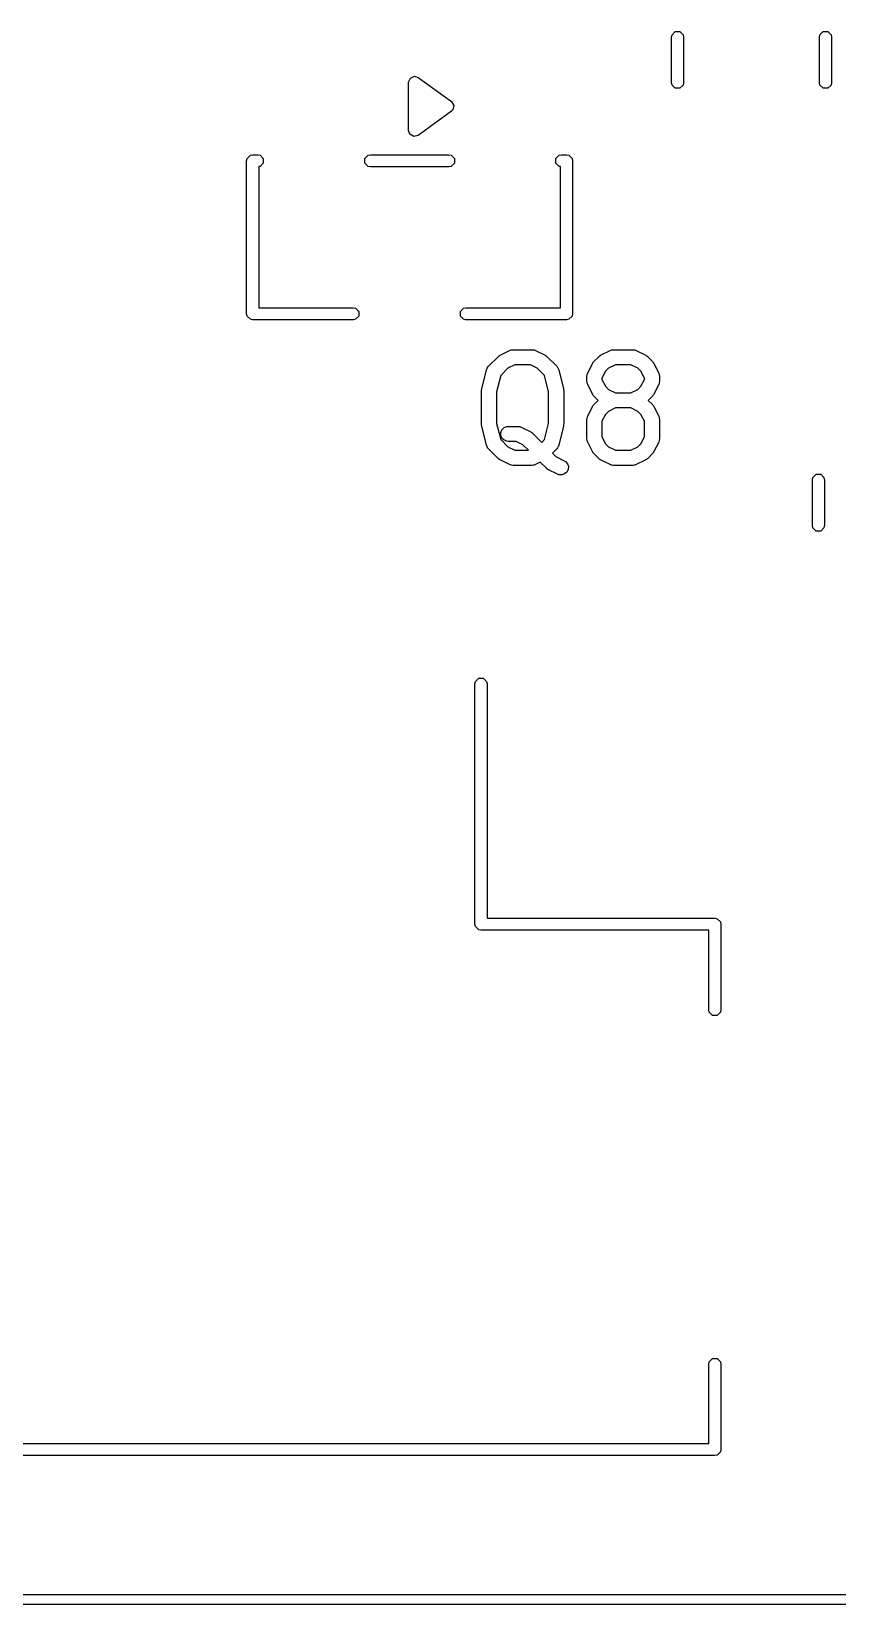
# Model space of a CAD drawing. Header units: millimetres. Extents: x 112.3 to 187.7, y -128.1 to -63.8.
# Drawn here: x 152.54 to 160.56, y -128.15 to -112.52 of the extents above; entities that cross this region are included whole.
import ezdxf

# ---------------------------------------------------------------- set-up
doc = ezdxf.new("R2010")
doc.units = ezdxf.units.MM
doc.layers.add('F.Silkscreen', color=41, linetype='CONTINUOUS', true_color=0xf2eda1)

msp = doc.modelspace()

# ---------------------------------------------------------------- linework, layer by layer
at = {"layer": 'F.Silkscreen', "linetype": 'CONTINUOUS'}
for p, q in [((158.905, -112.572936), (158.909567, -112.549975)), ((158.909567, -112.549975), (158.942039, -112.517503)), ((158.942039, -112.517503), (158.987961, -112.517503)), ((158.987961, -112.517503), (159.020433, -112.549975)), ((159.020433, -112.549975), (159.025, -112.572936)), ((160.375, -112.572936), (160.379567, -112.549975)), ((160.379567, -112.549975), (160.412039, -112.517503)), ((160.412039, -112.517503), (160.457961, -112.517503)), ((160.457961, -112.517503), (160.490433, -112.549975)), ((160.490433, -112.549975), (160.495, -112.572936)), ((158.905, -113.027064), (158.905, -112.572936)), ((159.025, -112.572936), (159.025, -113.027064)), ((160.375, -113.027064), (160.375, -112.572936)), ((160.495, -112.572936), (160.495, -113.027064)), ((156.29, -113.0225), (156.307574, -112.980074)), ((156.29, -113.5025), (156.29, -113.0225)), ((156.307574, -112.980074), (156.35, -112.9625)), ((156.35, -112.9625), (156.38529, -112.973976)), ((156.38529, -112.973976), (156.71529, -113.213976)), ((158.909567, -113.050025), (158.905, -113.027064)), ((158.942039, -113.082497), (158.909567, -113.050025)), ((158.987961, -113.082497), (158.942039, -113.082497)), ((159.020433, -113.050025), (158.987961, -113.082497)), ((159.025, -113.027064), (159.020433, -113.050025)), ((160.379567, -113.050025), (160.375, -113.027064)), ((160.412039, -113.082497), (160.379567, -113.050025)), ((160.457961, -113.082497), (160.412039, -113.082497)), ((160.490433, -113.050025), (160.457961, -113.082497)), ((160.495, -113.027064), (160.490433, -113.050025)), ((156.71529, -113.311024), (156.38529, -113.551024)), ((156.71529, -113.213976), (156.739266, -113.253142)), ((156.728524, -113.29779), (156.71529, -113.311024)), ((156.739266, -113.253142), (156.728524, -113.29779)), ((156.301476, -113.53779), (156.29, -113.5025)), ((156.340642, -113.561766), (156.301476, -113.53779)), ((156.38529, -113.551024), (156.340642, -113.561766)), ((154.68, -113.8025), (154.684567, -113.779539)), ((154.68, -115.3225), (154.68, -113.8025)), ((154.684567, -113.779539), (154.717039, -113.747067)), ((154.717039, -113.747067), (154.74, -113.7425)), ((154.74, -113.7425), (154.79, -113.7425)), ((154.79, -113.7425), (154.812961, -113.747067)), ((154.812961, -113.747067), (154.845433, -113.779539)), ((154.845433, -113.779539), (154.845433, -113.825461)), ((155.854567, -113.779539), (155.887039, -113.747067)), ((155.854567, -113.825461), (155.854567, -113.779539)), ((155.887039, -113.747067), (155.91, -113.7425)), ((155.91, -113.7425), (156.69, -113.7425)), ((156.69, -113.7425), (156.712961, -113.747067)), ((156.712961, -113.747067), (156.745433, -113.779539)), ((156.745433, -113.779539), (156.745433, -113.825461)), ((157.754567, -113.779539), (157.787039, -113.747067)), ((157.754567, -113.825461), (157.754567, -113.779539)), ((157.787039, -113.747067), (157.81, -113.7425)), ((157.81, -113.7425), (157.86, -113.7425)), ((157.86, -113.7425), (157.882961, -113.747067)), ((157.882961, -113.747067), (157.915433, -113.779539)), ((157.915433, -113.779539), (157.92, -113.8025)), ((157.92, -113.8025), (157.92, -115.3225)), ((154.812961, -113.857933), (154.8, -113.86051)), ((154.8, -113.86051), (154.8, -115.2625)), ((154.845433, -113.825461), (154.812961, -113.857933)), ((155.887039, -113.857933), (155.854567, -113.825461)), ((155.91, -113.8625), (155.887039, -113.857933)), ((156.69, -113.8625), (155.91, -113.8625)), ((156.712961, -113.857933), (156.69, -113.8625)), ((156.745433, -113.825461), (156.712961, -113.857933)), ((157.787039, -113.857933), (157.754567, -113.825461)), ((157.8, -113.86051), (157.787039, -113.857933)), ((157.8, -115.2625), (157.8, -113.86051)), ((154.684567, -115.345461), (154.68, -115.3225)), ((154.717039, -115.377933), (154.684567, -115.345461)), ((154.8, -115.2625), (155.74, -115.2625)), ((155.74, -115.2625), (155.762961, -115.267067)), ((155.762961, -115.267067), (155.795433, -115.299539)), ((155.795433, -115.345461), (155.762961, -115.377933)), ((155.795433, -115.299539), (155.795433, -115.345461)), ((156.804567, -115.299539), (156.837039, -115.267067)), ((156.804567, -115.345461), (156.804567, -115.299539)), ((156.837039, -115.377933), (156.804567, -115.345461)), ((156.837039, -115.267067), (156.86, -115.2625)), ((156.86, -115.2625), (157.8, -115.2625)), ((157.915433, -115.345461), (157.882961, -115.377933)), ((157.92, -115.3225), (157.915433, -115.345461)), ((154.74, -115.3825), (154.717039, -115.377933)), ((155.74, -115.3825), (154.74, -115.3825)), ((155.762961, -115.377933), (155.74, -115.3825)), ((156.86, -115.3825), (156.837039, -115.377933)), ((157.86, -115.3825), (156.86, -115.3825)), ((157.882961, -115.377933), (157.86, -115.3825)), ((157.313939, -115.68126), (157.328571, -115.679819)), ((157.328571, -115.679819), (157.519047, -115.679819)), ((157.519047, -115.679819), (157.533679, -115.68126)), ((158.313939, -115.68126), (158.328571, -115.679819)), ((158.328571, -115.679819), (158.519047, -115.679819)), ((158.519047, -115.679819), (158.533679, -115.68126)), ((157.085062, -115.844643), (157.1803, -115.749405)), ((157.1803, -115.749405), (157.18605, -115.744684)), ((157.18605, -115.744684), (157.187349, -115.743188)), ((157.187349, -115.743188), (157.189603, -115.741768)), ((157.189603, -115.741768), (157.191665, -115.740077)), ((157.191665, -115.740077), (157.193497, -115.739318)), ((157.193497, -115.739318), (157.199792, -115.735356)), ((157.199792, -115.735356), (157.29503, -115.687737)), ((157.346276, -115.829819), (157.27776, -115.864077)), ((157.29503, -115.687737), (157.308761, -115.682482)), ((157.308761, -115.682482), (157.31145, -115.68229)), ((157.31145, -115.68229), (157.313939, -115.68126)), ((157.501342, -115.829819), (157.346276, -115.829819)), ((157.569858, -115.864077), (157.501342, -115.829819)), ((157.533679, -115.68126), (157.536168, -115.682291)), ((157.536168, -115.682291), (157.538856, -115.682482)), ((157.538856, -115.682482), (157.552588, -115.687737)), ((157.552588, -115.687737), (157.647826, -115.735356)), ((157.647826, -115.735356), (157.654125, -115.73932)), ((157.654125, -115.73932), (157.655953, -115.740078)), ((157.655953, -115.740078), (157.658009, -115.741766)), ((157.658009, -115.741766), (157.660269, -115.743188)), ((157.660269, -115.743188), (157.661568, -115.744686)), ((157.661568, -115.744686), (157.667318, -115.749405)), ((157.667318, -115.749405), (157.762556, -115.844643)), ((158.071013, -115.911754), (158.118632, -115.816516)), ((158.118632, -115.816516), (158.122596, -115.810216)), ((158.122596, -115.810216), (158.123354, -115.808389)), ((158.123354, -115.808389), (158.125042, -115.806332)), ((158.125042, -115.806332), (158.126464, -115.804073)), ((158.126464, -115.804073), (158.127962, -115.802773)), ((158.127962, -115.802773), (158.132681, -115.797024)), ((158.132681, -115.797024), (158.1803, -115.749405)), ((158.1803, -115.749405), (158.186049, -115.744686)), ((158.186049, -115.744686), (158.187349, -115.743188)), ((158.187349, -115.743188), (158.189608, -115.741766)), ((158.189608, -115.741766), (158.191665, -115.740078)), ((158.191665, -115.740078), (158.193492, -115.73932)), ((158.193492, -115.73932), (158.199792, -115.735356)), ((158.199792, -115.735356), (158.29503, -115.687737)), ((158.346276, -115.829819), (158.27776, -115.864077)), ((158.29503, -115.687737), (158.308761, -115.682482)), ((158.308761, -115.682482), (158.31145, -115.68229)), ((158.31145, -115.68229), (158.313939, -115.68126)), ((158.501342, -115.829819), (158.346276, -115.829819)), ((158.569858, -115.864077), (158.501342, -115.829819)), ((158.533679, -115.68126), (158.536168, -115.682291)), ((158.536168, -115.682291), (158.538856, -115.682482)), ((158.538856, -115.682482), (158.552588, -115.687737)), ((158.552588, -115.687737), (158.647826, -115.735356)), ((158.647826, -115.735356), (158.654125, -115.73932)), ((158.654125, -115.73932), (158.655953, -115.740078)), ((158.655953, -115.740078), (158.658009, -115.741766)), ((158.658009, -115.741766), (158.660269, -115.743188)), ((158.660269, -115.743188), (158.661568, -115.744686)), ((158.661568, -115.744686), (158.667318, -115.749405)), ((158.667318, -115.749405), (158.714937, -115.797024)), ((158.714937, -115.797024), (158.719655, -115.802773)), ((158.719655, -115.802773), (158.721154, -115.804073)), ((158.721154, -115.804073), (158.722575, -115.806332)), ((158.722575, -115.806332), (158.724264, -115.808389)), ((158.724264, -115.808389), (158.725021, -115.810216)), ((158.725021, -115.810216), (158.728986, -115.816516)), ((158.728986, -115.816516), (158.776605, -115.911754)), ((157.017715, -116.069962), (157.065334, -115.879486)), ((157.065334, -115.879486), (157.070281, -115.86564)), ((157.070281, -115.86564), (157.073601, -115.861158)), ((157.073601, -115.861158), (157.075735, -115.856008)), ((157.075735, -115.856008), (157.085062, -115.844643)), ((157.205817, -115.936019), (157.165476, -116.097386)), ((157.27776, -115.864077), (157.205817, -115.936019)), ((157.6418, -115.936019), (157.569858, -115.864077)), ((157.682142, -116.097386), (157.6418, -115.936019)), ((157.762556, -115.844643), (157.771884, -115.856008)), ((157.771884, -115.856008), (157.774018, -115.861161)), ((157.774018, -115.861161), (157.777337, -115.86564)), ((157.777337, -115.86564), (157.782284, -115.879486)), ((157.782284, -115.879486), (157.829903, -116.069962)), ((158.063095, -115.945295), (158.064536, -115.930663)), ((158.063095, -115.992914), (158.063095, -115.945295)), ((158.064536, -116.007546), (158.063095, -115.992914)), ((158.064536, -115.930663), (158.065567, -115.928173)), ((158.065567, -115.928173), (158.065758, -115.925486)), ((158.065758, -115.925486), (158.071013, -115.911754)), ((158.247353, -115.894484), (158.213095, -115.963)), ((158.213095, -115.963), (158.213095, -115.975209)), ((158.213095, -115.975209), (158.247353, -116.043725)), ((158.27776, -115.864077), (158.247353, -115.894484)), ((158.600265, -115.894484), (158.569858, -115.864077)), ((158.634523, -115.963), (158.600265, -115.894484)), ((158.600265, -116.043725), (158.634523, -115.975209)), ((158.634523, -115.975209), (158.634523, -115.963)), ((158.776605, -115.911754), (158.78186, -115.925485)), ((158.78186, -115.925485), (158.782051, -115.928174)), ((158.782051, -115.928174), (158.783082, -115.930663)), ((158.783082, -115.930663), (158.784523, -115.945295)), ((158.784523, -115.992914), (158.783082, -116.007546)), ((158.784523, -115.945295), (158.784523, -115.992914)), ((157.015476, -116.088152), (157.015727, -116.085598)), ((157.015476, -116.421485), (157.015476, -116.088152)), ((157.015565, -116.084506), (157.016374, -116.079032)), ((157.015727, -116.085598), (157.015565, -116.084506)), ((157.016374, -116.079032), (157.016917, -116.07352)), ((157.016917, -116.07352), (157.017339, -116.072498)), ((157.017339, -116.072498), (157.017715, -116.069962)), ((157.165476, -116.097386), (157.165476, -116.412251)), ((157.682142, -116.412251), (157.682142, -116.097386)), ((157.829903, -116.069962), (157.830278, -116.072498)), ((157.830278, -116.072498), (157.830701, -116.07352)), ((157.830701, -116.07352), (157.831243, -116.079032)), ((157.831243, -116.079032), (157.832053, -116.084506)), ((157.832053, -116.084506), (157.83189, -116.085598)), ((157.83189, -116.085598), (157.832142, -116.088152)), ((157.832142, -116.088152), (157.832142, -116.421485)), ((158.065567, -116.010035), (158.064536, -116.007546)), ((158.065758, -116.012723), (158.065567, -116.010035)), ((158.071013, -116.026455), (158.065758, -116.012723)), ((158.118632, -116.121693), (158.071013, -116.026455)), ((158.122596, -116.127992), (158.118632, -116.121693)), ((158.123354, -116.12982), (158.122596, -116.127992)), ((158.125042, -116.131876), (158.123354, -116.12982)), ((158.126464, -116.134136), (158.125042, -116.131876)), ((158.127962, -116.135435), (158.126464, -116.134136)), ((158.132681, -116.141185), (158.127962, -116.135435)), ((158.174886, -116.18339), (158.132681, -116.141185)), ((158.247353, -116.043725), (158.27776, -116.074132)), ((158.27776, -116.074132), (158.346276, -116.10839)), ((158.346276, -116.10839), (158.501342, -116.10839)), ((158.501342, -116.10839), (158.569858, -116.074132)), ((158.569858, -116.074132), (158.600265, -116.043725)), ((158.714937, -116.141185), (158.672732, -116.18339)), ((158.719655, -116.135435), (158.714937, -116.141185)), ((158.721154, -116.134136), (158.719655, -116.135435)), ((158.722575, -116.131876), (158.721154, -116.134136)), ((158.724264, -116.12982), (158.722575, -116.131876)), ((158.725021, -116.127992), (158.724264, -116.12982)), ((158.728986, -116.121693), (158.725021, -116.127992)), ((158.776605, -116.026455), (158.728986, -116.121693)), ((158.78186, -116.012724), (158.776605, -116.026455)), ((158.782051, -116.010034), (158.78186, -116.012724)), ((158.783082, -116.007546), (158.782051, -116.010034)), ((158.071013, -116.340325), (158.118632, -116.245087)), ((158.118632, -116.245087), (158.122596, -116.238787)), ((158.122596, -116.238787), (158.123354, -116.23696)), ((158.123354, -116.23696), (158.125042, -116.234903)), ((158.125042, -116.234903), (158.126464, -116.232644)), ((158.126464, -116.232644), (158.127962, -116.231344)), ((158.127962, -116.231344), (158.132681, -116.225595)), ((158.132681, -116.225595), (158.174886, -116.18339)), ((158.27776, -116.292648), (158.247353, -116.323055)), ((158.346276, -116.25839), (158.27776, -116.292648)), ((158.501342, -116.25839), (158.346276, -116.25839)), ((158.569858, -116.292648), (158.501342, -116.25839)), ((158.600265, -116.323055), (158.569858, -116.292648)), ((158.672732, -116.18339), (158.714937, -116.225595)), ((158.714937, -116.225595), (158.719655, -116.231344)), ((158.719655, -116.231344), (158.721154, -116.232644)), ((158.721154, -116.232644), (158.722575, -116.234903)), ((158.722575, -116.234903), (158.724264, -116.23696)), ((158.724264, -116.23696), (158.725021, -116.238787)), ((158.725021, -116.238787), (158.728986, -116.245087)), ((158.728986, -116.245087), (158.776605, -116.340325)), ((157.015727, -116.424038), (157.015476, -116.421485)), ((157.015565, -116.425131), (157.015727, -116.424038)), ((157.016374, -116.430604), (157.015565, -116.425131)), ((157.016917, -116.436117), (157.016374, -116.430604)), ((157.017339, -116.437138), (157.016917, -116.436117)), ((157.017715, -116.439675), (157.017339, -116.437138)), ((157.065334, -116.630151), (157.017715, -116.439675)), ((157.165476, -116.412251), (157.205817, -116.573617)), ((157.218592, -116.475055), (157.239284, -116.454363)), ((157.239284, -116.454363), (157.26632, -116.443164)), ((157.26632, -116.443164), (157.280952, -116.441723)), ((157.280952, -116.441723), (157.37619, -116.441723)), ((157.37619, -116.441723), (157.390822, -116.443164)), ((157.390822, -116.443164), (157.393311, -116.444195)), ((157.393311, -116.444195), (157.395999, -116.444386)), ((157.395999, -116.444386), (157.409731, -116.449641)), ((157.409731, -116.449641), (157.504969, -116.49726)), ((157.6418, -116.573617), (157.682142, -116.412251)), ((157.829903, -116.439675), (157.782284, -116.630151)), ((157.830278, -116.437138), (157.829903, -116.439675)), ((157.830701, -116.436117), (157.830278, -116.437138)), ((157.831243, -116.430604), (157.830701, -116.436117)), ((157.832053, -116.425131), (157.831243, -116.430604)), ((157.832142, -116.421485), (157.83189, -116.424038)), ((157.83189, -116.424038), (157.832053, -116.425131)), ((158.063095, -116.373866), (158.064536, -116.359234)), ((158.063095, -116.564342), (158.063095, -116.373866)), ((158.064536, -116.359234), (158.065567, -116.356744)), ((158.065567, -116.356744), (158.065758, -116.354057)), ((158.065758, -116.354057), (158.071013, -116.340325)), ((158.247353, -116.323055), (158.213095, -116.391571)), ((158.213095, -116.391571), (158.213095, -116.546637)), ((158.634523, -116.391571), (158.600265, -116.323055)), ((158.634523, -116.546637), (158.634523, -116.391571)), ((158.776605, -116.340325), (158.78186, -116.354056)), ((158.78186, -116.354056), (158.782051, -116.356745)), ((158.782051, -116.356745), (158.783082, -116.359234)), ((158.783082, -116.359234), (158.784523, -116.373866)), ((158.784523, -116.373866), (158.784523, -116.564342)), ((157.205817, -116.573617), (157.27776, -116.645561)), ((157.207393, -116.502091), (157.218592, -116.475055)), ((157.207393, -116.531355), (157.207393, -116.502091)), ((157.218592, -116.558391), (157.207393, -116.531355)), ((157.239284, -116.579083), (157.218592, -116.558391)), ((157.26632, -116.590282), (157.239284, -116.579083)), ((157.280952, -116.591723), (157.26632, -116.590282)), ((157.358485, -116.591723), (157.280952, -116.591723)), ((157.427, -116.62598), (157.358485, -116.591723)), ((157.504969, -116.49726), (157.511268, -116.501224)), ((157.511268, -116.501224), (157.513096, -116.501982)), ((157.513096, -116.501982), (157.515152, -116.50367)), ((157.515152, -116.50367), (157.517412, -116.505092)), ((157.517412, -116.505092), (157.518711, -116.50659)), ((157.518711, -116.50659), (157.524461, -116.511309)), ((157.524461, -116.511309), (157.614284, -116.601133)), ((157.614284, -116.601133), (157.6418, -116.573617)), ((158.064536, -116.578974), (158.063095, -116.564342)), ((158.065567, -116.581463), (158.064536, -116.578974)), ((158.065758, -116.584151), (158.065567, -116.581463)), ((158.071013, -116.597883), (158.065758, -116.584151)), ((158.118632, -116.693121), (158.071013, -116.597883)), ((158.213095, -116.546637), (158.247353, -116.615153)), ((158.247353, -116.615153), (158.27776, -116.645561)), ((158.569857, -116.645561), (158.600264, -116.615153)), ((158.600264, -116.615153), (158.634523, -116.546637)), ((158.776605, -116.597883), (158.728986, -116.693121)), ((158.78186, -116.584152), (158.776605, -116.597883)), ((158.782051, -116.581462), (158.78186, -116.584152)), ((158.783082, -116.578974), (158.782051, -116.581462)), ((158.784523, -116.564342), (158.783082, -116.578974)), ((157.070281, -116.643997), (157.065334, -116.630151)), ((157.0736, -116.648476), (157.070281, -116.643997)), ((157.075734, -116.653628), (157.0736, -116.648476)), ((157.085062, -116.664994), (157.075734, -116.653628)), ((157.1803, -116.760233), (157.085062, -116.664994)), ((157.18605, -116.764953), (157.1803, -116.760233)), ((157.187349, -116.76645), (157.18605, -116.764953)), ((157.189603, -116.767869), (157.187349, -116.76645)), ((157.191665, -116.769561), (157.189603, -116.767869)), ((157.193497, -116.770319), (157.191665, -116.769561)), ((157.199792, -116.774282), (157.193497, -116.770319)), ((157.29503, -116.821901), (157.199792, -116.774282)), ((157.27776, -116.645561), (157.346276, -116.679819)), ((157.346276, -116.679819), (157.480839, -116.679819)), ((157.480839, -116.679819), (157.427, -116.62598)), ((157.762557, -116.664993), (157.72035, -116.707199)), ((157.72035, -116.707199), (157.75395, -116.740799)), ((157.75395, -116.740799), (157.838302, -116.782975)), ((157.771884, -116.653628), (157.762557, -116.664993)), ((157.774017, -116.648476), (157.771884, -116.653628)), ((157.777337, -116.643997), (157.774017, -116.648476)), ((157.782284, -116.630151), (157.777337, -116.643997)), ((158.122595, -116.699417), (158.118632, -116.693121)), ((158.123353, -116.701247), (158.122595, -116.699417)), ((158.125042, -116.703305), (158.123353, -116.701247)), ((158.126464, -116.705564), (158.125042, -116.703305)), ((158.127962, -116.706863), (158.126464, -116.705564)), ((158.13268, -116.712612), (158.127962, -116.706863)), ((158.180299, -116.760232), (158.13268, -116.712612)), ((158.186048, -116.76495), (158.180299, -116.760232)), ((158.187349, -116.76645), (158.186048, -116.76495)), ((158.189608, -116.767872), (158.187349, -116.76645)), ((158.191665, -116.76956), (158.189608, -116.767872)), ((158.193492, -116.770317), (158.191665, -116.76956)), ((158.199792, -116.774282), (158.193492, -116.770317)), ((158.29503, -116.821901), (158.199792, -116.774282)), ((158.27776, -116.645561), (158.346276, -116.679819)), ((158.346276, -116.679819), (158.501342, -116.679819)), ((158.501342, -116.679819), (158.569857, -116.645561)), ((158.647826, -116.774282), (158.552588, -116.821901)), ((158.654125, -116.770317), (158.647826, -116.774282)), ((158.655953, -116.76956), (158.654125, -116.770317)), ((158.658009, -116.767872), (158.655953, -116.76956)), ((158.660269, -116.76645), (158.658009, -116.767872)), ((158.661569, -116.76495), (158.660269, -116.76645)), ((158.667319, -116.760232), (158.661569, -116.76495)), ((158.714937, -116.712613), (158.667319, -116.760232)), ((158.719655, -116.706863), (158.714937, -116.712613)), ((158.721154, -116.705564), (158.719655, -116.706863)), ((158.722575, -116.703305), (158.721154, -116.705564)), ((158.724265, -116.701247), (158.722575, -116.703305)), ((158.725022, -116.699417), (158.724265, -116.701247)), ((158.728986, -116.693121), (158.725022, -116.699417)), ((157.308761, -116.827156), (157.29503, -116.821901)), ((157.31145, -116.827347), (157.308761, -116.827156)), ((157.313939, -116.828378), (157.31145, -116.827347)), ((157.328571, -116.829819), (157.313939, -116.828378)), ((157.519047, -116.829819), (157.328571, -116.829819)), ((157.533679, -116.828378), (157.519047, -116.829819)), ((157.536168, -116.827346), (157.533679, -116.828378)), ((157.538856, -116.827156), (157.536168, -116.827346)), ((157.552588, -116.821901), (157.538856, -116.827156)), ((157.599476, -116.798457), (157.552588, -116.821901)), ((157.65649, -116.855471), (157.599476, -116.798457)), ((157.66224, -116.860191), (157.65649, -116.855471)), ((157.663539, -116.861688), (157.66224, -116.860191)), ((157.665793, -116.863107), (157.663539, -116.861688)), ((157.667855, -116.864799), (157.665793, -116.863107)), ((157.669687, -116.865557), (157.667855, -116.864799)), ((157.675982, -116.86952), (157.669687, -116.865557)), ((157.77122, -116.917139), (157.675982, -116.86952)), ((157.784951, -116.922394), (157.77122, -116.917139)), ((157.814141, -116.924468), (157.784951, -116.922394)), ((157.841903, -116.915214), (157.814141, -116.924468)), ((157.838302, -116.782975), (157.850745, -116.790807)), ((157.86401, -116.896041), (157.841903, -116.915214)), ((157.850745, -116.790807), (157.869918, -116.812915)), ((157.877098, -116.869866), (157.86401, -116.896041)), ((157.869918, -116.812915), (157.879172, -116.840676)), ((157.879172, -116.840676), (157.877098, -116.869866)), ((158.308761, -116.827156), (158.29503, -116.821901)), ((158.31145, -116.827347), (158.308761, -116.827156)), ((158.313939, -116.828378), (158.31145, -116.827347)), ((158.328571, -116.829819), (158.313939, -116.828378)), ((158.519047, -116.829819), (158.328571, -116.829819)), ((158.533679, -116.828378), (158.519047, -116.829819)), ((158.536168, -116.827346), (158.533679, -116.828378)), ((158.538856, -116.827156), (158.536168, -116.827346)), ((158.552588, -116.821901), (158.538856, -116.827156)), ((160.309567, -116.949975), (160.342039, -116.917503)), ((160.342039, -116.917503), (160.387961, -116.917503)), ((160.387961, -116.917503), (160.420433, -116.949975)), ((160.305, -116.972936), (160.309567, -116.949975)), ((160.305, -117.427064), (160.305, -116.972936)), ((160.420433, -116.949975), (160.425, -116.972936)), ((160.425, -116.972936), (160.425, -117.427064)), ((160.309567, -117.450025), (160.305, -117.427064)), ((160.342039, -117.482497), (160.309567, -117.450025)), ((160.387961, -117.482497), (160.342039, -117.482497)), ((160.420433, -117.450025), (160.387961, -117.482497)), ((160.425, -117.427064), (160.420433, -117.450025)), ((156.954567, -118.977039), (156.987039, -118.944567)), ((156.987039, -118.944567), (157.032961, -118.944567)), ((157.032961, -118.944567), (157.065433, -118.977039)), ((156.95, -119), (156.954567, -118.977039)), ((156.95, -121.39), (156.95, -119)), ((157.065433, -118.977039), (157.07, -119)), ((157.07, -119), (157.07, -121.33)), ((156.954567, -121.412961), (156.95, -121.39)), ((156.987039, -121.445433), (156.954567, -121.412961)), ((157.01, -121.45), (156.987039, -121.445433)), ((159.275, -121.45), (157.01, -121.45)), ((157.07, -121.33), (159.335, -121.33)), ((159.275, -122.24), (159.275, -121.45)), ((159.335, -121.33), (159.357961, -121.334567)), ((159.357961, -121.334567), (159.390433, -121.367039)), ((159.390433, -121.367039), (159.395, -121.39)), ((159.395, -121.39), (159.395, -122.24)), ((159.279567, -122.262961), (159.275, -122.24)), ((159.395, -122.24), (159.390433, -122.262961)), ((159.312039, -122.295433), (159.279567, -122.262961)), ((159.357961, -122.295433), (159.312039, -122.295433)), ((159.390433, -122.262961), (159.357961, -122.295433)), ((159.275, -125.76), (159.279567, -125.737039)), ((159.275, -126.55), (159.275, -125.76)), ((159.279567, -125.737039), (159.312039, -125.704567)), ((159.312039, -125.704567), (159.357961, -125.704567)), ((159.357961, -125.704567), (159.390433, -125.737039)), ((159.390433, -125.737039), (159.395, -125.76)), ((159.395, -125.76), (159.395, -126.61)), ((145.225, -126.55), (159.275, -126.55)), ((159.395, -126.61), (159.390433, -126.632961)), ((159.335, -126.67), (145.165, -126.67)), ((159.357961, -126.665433), (159.335, -126.67)), ((159.390433, -126.632961), (159.357961, -126.665433)), ((187.699999, -128.149999), (112.4, -128.149999)), ((112.45, -128.049999), (187.649999, -128.049999))]:
    msp.add_line(p, q, dxfattribs=at)

doc.saveas('drawing.dxf')
